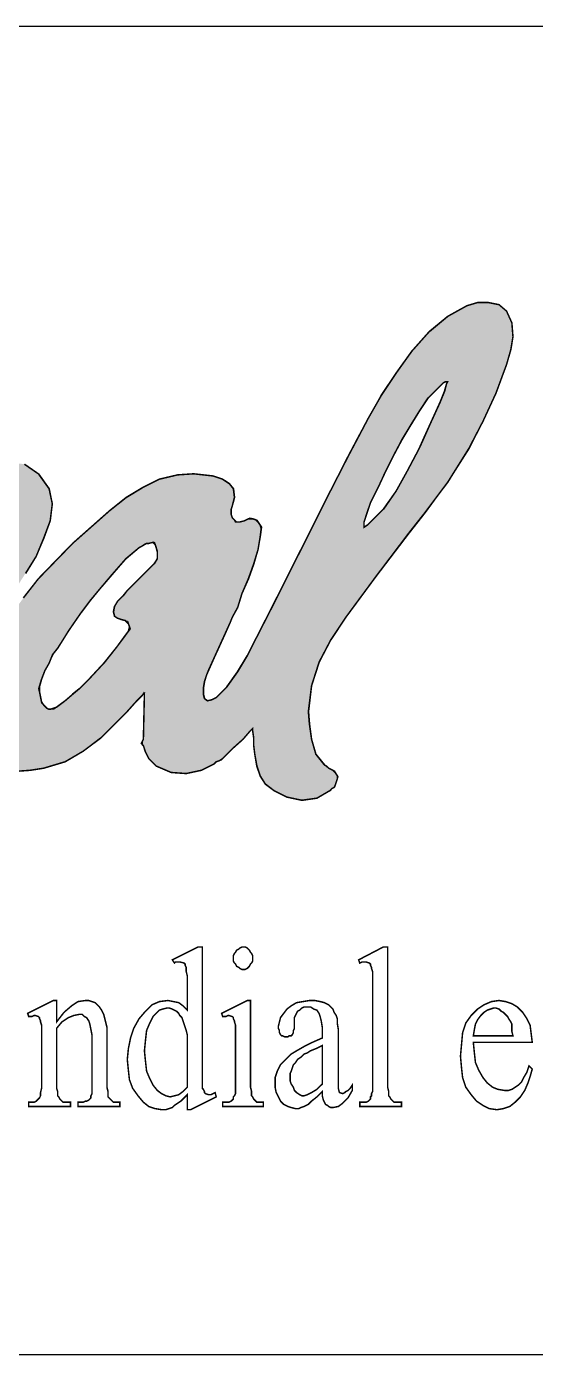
# Model space of a CAD drawing. Extents: x -15546 to -11346, y -11606 to -5666.
# Drawn here: x -14386.1 to -14242.5, y -10881.4 to -10506.4 of the extents above; entities that cross this region are included whole.
import ezdxf

# ---------------------------------------------------------------- set-up
doc = ezdxf.new("R2010")
doc.units = 0
doc.header["$LTSCALE"] = 99
doc.header["$MEASUREMENT"] = 0
doc.layers.get('0').update_dxf_attribs({"linetype": 'CONTINUOUS'})
doc.layers.add('CAMADA_1', color=7, linetype='CONTINUOUS')
doc.layers.add('FINA', color=7, linetype='CONTINUOUS')

msp = doc.modelspace()

# ---------------------------------------------------------------- hatches: boundary and pattern name
at = {"linetype": 'CONTINUOUS'}
h = msp.add_hatch(color=5, dxfattribs=at)
h.paths.add_polyline_path([(-14443.558, -10669.303), (-14446.28, -10676.256), (-14448.396, -10683.21), (-14449.605, -10689.861), (-14449.605, -10695.907), (-14449.303, -10697.419), (-14448.698, -10698.628), (-14447.791, -10698.931), (-14446.28, -10698.628), (-14444.163, -10697.117), (-14442.349, -10695.605), (-14440.837, -10693.791), (-14439.628, -10691.372), (-14438.721, -10688.349), (-14437.21, -10683.21), (-14435.396, -10677.768), (-14433.884, -10672.326), (-14433.28, -10671.117), (-14432.373, -10669.303), (-14431.466, -10667.187), (-14429.954, -10664.768), (-14427.233, -10659.628), (-14425.419, -10656.303), (-14419.977, -10649.047), (-14413.024, -10641.187), (-14409.094, -10637.861), (-14405.164, -10634.536), (-14400.931, -10632.117), (-14396.396, -10630.303), (-14391.559, -10629.396), (-14386.722, -10630.001), (-14382.791, -10632.722), (-14379.768, -10636.954), (-14378.862, -10641.187), (-14379.466, -10646.024), (-14381.28, -10650.861), (-14383.396, -10656.001), (-14386.419, -10660.838), (-14389.14, -10665.071), (-14391.861, -10668.698), (-14394.279, -10671.721), (-14395.489, -10672.931), (-14397.303, -10675.047), (-14399.721, -10677.768), (-14402.443, -10680.488), (-14405.164, -10683.21), (-14407.582, -10685.629), (-14409.396, -10687.442), (-14410.605, -10688.349), (-14413.326, -10690.466), (-14416.047, -10692.884), (-14418.163, -10695), (-14419.373, -10696.21), (-14419.977, -10697.419), (-14420.582, -10698.628), (-14420.582, -10699.837), (-14419.977, -10701.349), (-14418.163, -10703.163), (-14415.443, -10703.465), (-14412.42, -10703.163), (-14409.396, -10702.559), (-14406.977, -10701.651), (-14404.257, -10701.046), (-14402.443, -10700.442), (-14401.535, -10700.14), (-14401.233, -10699.233), (-14400.931, -10696.512), (-14400.326, -10693.186), (-14399.42, -10690.163), (-14398.815, -10688.652), (-14398.512, -10687.14), (-14397.907, -10685.931), (-14397.606, -10684.721), (-14394.582, -10678.675), (-14390.954, -10673.233), (-14387.024, -10667.791), (-14382.791, -10662.349), (-14373.117, -10652.372), (-14362.536, -10643.001), (-14358.001, -10639.373), (-14353.466, -10636.652), (-14348.629, -10634.234), (-14343.489, -10633.024), (-14338.954, -10632.722), (-14333.513, -10633.326), (-14330.792, -10634.234), (-14328.978, -10635.442), (-14327.768, -10636.954), (-14327.466, -10639.373), (-14327.768, -10640.582), (-14328.07, -10641.791), (-14328.373, -10642.698), (-14328.373, -10644.21), (-14328.07, -10645.117), (-14326.861, -10646.326), (-14325.954, -10646.326), (-14324.745, -10646.024), (-14323.053, -10645.177), (-14321.16, -10645.808), (-14319.86, -10647.758), (-14320.21, -10650.558), (-14320.815, -10654.187), (-14322.024, -10658.117), (-14323.536, -10662.349), (-14325.35, -10666.582), (-14326.559, -10670.512), (-14328.07, -10673.233), (-14328.676, -10674.745), (-14330.187, -10678.07), (-14331.699, -10681.396), (-14333.21, -10684.721), (-14334.722, -10688.047), (-14335.326, -10689.558), (-14335.931, -10691.372), (-14336.234, -10693.186), (-14336.234, -10695), (-14335.931, -10696.21), (-14335.024, -10696.814), (-14333.815, -10696.512), (-14332.606, -10695.907), (-14329.582, -10692.884), (-14326.559, -10688.652), (-14323.839, -10684.117), (-14322.024, -10680.488), (-14315.373, -10667.489), (-14308.722, -10654.187), (-14302.07, -10640.885), (-14295.42, -10627.884), (-14292.699, -10622.745), (-14289.676, -10617.001), (-14286.048, -10610.652), (-14281.816, -10604.303), (-14277.28, -10597.954), (-14272.443, -10592.512), (-14267.304, -10588.28), (-14261.862, -10585.256), (-14258.838, -10584.35), (-14255.815, -10584.35), (-14252.792, -10584.955), (-14250.676, -10586.769), (-14249.165, -10590.094), (-14248.862, -10594.024), (-14249.466, -10597.652), (-14250.676, -10601.885), (-14253.699, -10610.047), (-14257.327, -10617.908), (-14261.258, -10625.466), (-14265.792, -10632.722), (-14267.304, -10635.14), (-14270.025, -10638.768), (-14273.652, -10643.605), (-14278.188, -10649.349), (-14287.559, -10661.744), (-14296.024, -10673.233), (-14300.257, -10679.582), (-14303.583, -10685.931), (-14305.699, -10692.581), (-14306.606, -10699.837), (-14306.303, -10703.465), (-14305.699, -10707.698), (-14304.49, -10711.93), (-14302.07, -10714.953), (-14301.467, -10715.256), (-14300.861, -10715.861), (-14300.257, -10716.163), (-14299.349, -10716.618), (-14298.241, -10718.279), (-14298.746, -10719.791), (-14299.228, -10721.242), (-14299.955, -10721.606), (-14300.56, -10722.209), (-14304.187, -10724.326), (-14308.42, -10724.93), (-14312.653, -10724.023), (-14316.28, -10722.209), (-14318.699, -10720.396), (-14320.21, -10717.976), (-14321.117, -10715.256), (-14321.722, -10711.93), (-14322.024, -10709.513), (-14322.024, -10707.396), (-14322.403, -10704.751), (-14323.233, -10705.582), (-14325.047, -10707.698), (-14327.768, -10710.116), (-14329.885, -10712.233), (-14331.247, -10713.594), (-14332.606, -10714.047), (-14333.21, -10714.652), (-14336.838, -10716.466), (-14341.071, -10717.373), (-14345.303, -10717.07), (-14349.536, -10715.256), (-14350.443, -10714.349), (-14351.652, -10713.139), (-14352.559, -10711.326), (-14353.164, -10709.513), (-14353.768, -10708.907), (-14353.164, -10707.698), (-14352.869, -10694.705), (-14355.279, -10697.117), (-14357.699, -10699.837), (-14360.419, -10702.559), (-14365.256, -10707.396), (-14370.094, -10711.024), (-14375.234, -10714.047), (-14381.28, -10715.861), (-14385.21, -10716.466), (-14389.442, -10716.767), (-14393.373, -10715.861), (-14396.698, -10713.744), (-14397.606, -10712.838), (-14398.512, -10712.233), (-14399.117, -10711.326), (-14399.721, -10710.721), (-14400.025, -10710.721), (-14401.535, -10712.233), (-14402.443, -10713.139), (-14403.652, -10713.744), (-14405.466, -10714.652), (-14407.28, -10715.559), (-14408.791, -10716.163), (-14411.513, -10716.767), (-14414.536, -10717.675), (-14417.559, -10718.279), (-14419.373, -10718.582), (-14423.304, -10718.279), (-14426.93, -10717.373), (-14430.861, -10715.559), (-14433.884, -10713.139), (-14435.094, -10712.233), (-14436, -10711.024), (-14436.907, -10710.116), (-14437.149, -10709.875), (-14438.42, -10710.721), (-14439.326, -10711.326), (-14440.535, -10712.233), (-14445.07, -10714.652), (-14449.303, -10716.466), (-14453.838, -10717.373), (-14458.373, -10717.07), (-14462.001, -10716.163), (-14464.721, -10714.652), (-14466.233, -10711.93), (-14466.838, -10708.303), (-14466.838, -10704.977), (-14466.535, -10701.349), (-14466.535, -10698.628), (-14466.535, -10697.419), (-14468.047, -10698.931), (-14469.558, -10700.745), (-14471.372, -10702.559), (-14475.303, -10706.791), (-14478.023, -10709.513), (-14481.349, -10711.93), (-14485.279, -10714.047), (-14489.512, -10715.559), (-14493.442, -10716.466), (-14498.884, -10716.163), (-14504.023, -10714.652), (-14506.442, -10713.139), (-14508.559, -10711.326), (-14510.07, -10709.513), (-14511.279, -10707.093), (-14512.186, -10703.163), (-14512.488, -10698.628), (-14512.488, -10694.395), (-14511.884, -10691.07), (-14508.861, -10680.791), (-14504.326, -10670.21), (-14498.884, -10660.234), (-14492.233, -10651.466), (-14488.302, -10647.233), (-14484.07, -10643.303), (-14479.535, -10639.373), (-14474.698, -10636.35), (-14469.558, -10633.628), (-14464.419, -10631.211), (-14458.977, -10629.698), (-14453.233, -10628.792), (-14451.419, -10628.792), (-14449.605, -10629.396), (-14448.093, -10630.303), (-14446.582, -10631.513), (-14445.373, -10633.024), (-14444.163, -10634.838), (-14443.257, -10636.652), (-14442.954, -10637.256), (-14442.652, -10636.954), (-14442.047, -10635.745), (-14441.14, -10633.628), (-14439.931, -10631.211), (-14436.907, -10625.164), (-14433.28, -10618.512), (-14432.675, -10617.606), (-14431.767, -10616.093), (-14430.559, -10613.978), (-14429.047, -10611.256), (-14425.419, -10605.21), (-14421.49, -10598.559), (-14417.559, -10592.21), (-14413.931, -10586.466), (-14412.722, -10584.35), (-14411.513, -10582.536), (-14410.545, -10580.601), (-14409.094, -10581.327), (-14408.187, -10581.629), (-14406.372, -10582.536), (-14404.861, -10583.442), (-14403.349, -10584.955), (-14401.535, -10586.769), (-14400.629, -10587.675), (-14400.024, -10588.582), (-14399.117, -10589.49), (-14400.024, -10591.303), (-14408.791, -10606.117), (-14417.86, -10621.838), (-14422.396, -10629.396), (-14426.024, -10636.048), (-14429.35, -10641.489), (-14431.466, -10645.419), (-14434.187, -10650.257), (-14437.21, -10656.001), (-14440.233, -10662.349)])
h.paths.add_polyline_path([(-14290.885, -10647.838), (-14290.885, -10646.326), (-14289.978, -10643.605), (-14289.071, -10640.885), (-14288.164, -10639.071), (-14286.653, -10636.048), (-14284.838, -10632.117), (-14282.722, -10627.884), (-14280.304, -10623.349), (-14277.583, -10618.815), (-14275.164, -10614.885), (-14272.746, -10611.256), (-14270.327, -10608.839), (-14269.42, -10607.931), (-14268.209, -10606.722), (-14267.304, -10606.722), (-14267.606, -10607.326), (-14268.211, -10609.442), (-14269.42, -10612.466), (-14270.932, -10615.792), (-14272.443, -10619.116), (-14273.955, -10622.443), (-14275.164, -10625.164), (-14276.071, -10626.978), (-14278.792, -10632.117), (-14281.816, -10637.559), (-14285.443, -10642.698), (-14289.978, -10647.233)], flags=16)
h.paths.add_polyline_path([(-14350.141, -10658.117), (-14351.35, -10659.326), (-14353.466, -10661.443), (-14355.582, -10663.558), (-14357.699, -10665.675), (-14358.908, -10667.187), (-14360.419, -10668.698), (-14361.327, -10670.21), (-14361.629, -10671.721), (-14361.327, -10672.931), (-14360.419, -10673.535), (-14359.512, -10673.838), (-14357.643, -10674.304), (-14356.908, -10676.514), (-14358.303, -10678.373), (-14360.722, -10681.698), (-14364.35, -10686.233), (-14368.28, -10690.466), (-14371.303, -10693.489), (-14373.117, -10695), (-14375.234, -10696.814), (-14378.457, -10699.233), (-14380.072, -10699.233), (-14380.978, -10698.326), (-14381.81, -10697.492), (-14382.186, -10695.605), (-14382.631, -10693.383), (-14381.885, -10690.768), (-14380.978, -10688.349), (-14379.768, -10686.233), (-14378.8, -10683.814), (-14377.349, -10682.001), (-14375.838, -10679.582), (-14374.326, -10677.164), (-14371.001, -10672.326), (-14368.28, -10668.698), (-14365.559, -10665.372), (-14361.932, -10661.14), (-14358.001, -10656.605), (-14354.373, -10653.581), (-14353.768, -10653.28), (-14352.408, -10652.372), (-14351.652, -10652.372), (-14350.072, -10651.977), (-14349.233, -10654.488), (-14349.233, -10655.698), (-14349.233, -10656.755)], flags=16)
h.paths.add_polyline_path([(-14400.326, -10650.257), (-14400.629, -10652.07), (-14401.233, -10654.187), (-14402.443, -10656.001), (-14403.652, -10657.815), (-14404.861, -10659.326), (-14406.675, -10661.744), (-14408.489, -10664.163), (-14410.908, -10666.884), (-14415.443, -10672.326), (-14419.07, -10675.954), (-14419.675, -10676.559), (-14420.279, -10677.164), (-14420.884, -10676.559), (-14420.884, -10673.838), (-14419.977, -10670.814), (-14418.467, -10667.791), (-14416.954, -10665.675), (-14416.35, -10664.466), (-14415.14, -10662.651), (-14413.326, -10660.234), (-14411.21, -10657.512), (-14406.977, -10652.372), (-14402.361, -10648.745), (-14401.082, -10648.745)], flags=16)
h.paths.add_polyline_path([(-14460.186, -10662.651), (-14461.396, -10666.884), (-14463.512, -10671.117), (-14466.233, -10675.35), (-14469.861, -10680.791), (-14474.698, -10687.14), (-14479.837, -10693.186), (-14485.279, -10697.419), (-14488.907, -10698.931), (-14491.629, -10698.326), (-14493.745, -10696.21), (-14494.652, -10692.581), (-14494.047, -10687.442), (-14491.629, -10681.698), (-14488.605, -10676.256), (-14485.884, -10671.721), (-14484.373, -10669.303), (-14482.559, -10666.582), (-14480.442, -10663.257), (-14477.722, -10659.931), (-14472.582, -10653.28), (-14466.613, -10647.974), (-14463.411, -10647.334), (-14462.302, -10648.443), (-14461.396, -10650.558), (-14460.792, -10653.884), (-14460.489, -10656.605), (-14460.186, -10658.117)], flags=16)

# ---------------------------------------------------------------- linework, layer by layer
at = {"color": 5, "linetype": 'CONTINUOUS'}
for points in [[(-14387.024, -10667.791), (-14382.791, -10662.349), (-14373.117, -10652.372), (-14362.536, -10643.001), (-14358.001, -10639.373), (-14353.466, -10636.652), (-14348.629, -10634.234), (-14343.489, -10633.024), (-14338.954, -10632.722), (-14333.513, -10633.326), (-14330.792, -10634.234), (-14328.978, -10635.442), (-14327.768, -10636.954), (-14327.466, -10639.373), (-14327.768, -10640.582), (-14328.07, -10641.791), (-14328.373, -10642.698), (-14328.373, -10644.21), (-14328.07, -10645.117), (-14326.861, -10646.326), (-14325.954, -10646.326), (-14324.745, -10646.024), (-14323.053, -10645.177), (-14321.16, -10645.808), (-14319.86, -10647.758), (-14320.21, -10650.558), (-14320.815, -10654.187), (-14322.024, -10658.117), (-14323.536, -10662.349), (-14325.35, -10666.582), (-14326.559, -10670.512), (-14328.07, -10673.233), (-14328.676, -10674.745), (-14330.187, -10678.07), (-14331.699, -10681.396), (-14333.21, -10684.721), (-14334.722, -10688.047), (-14335.326, -10689.558), (-14335.931, -10691.372), (-14336.234, -10693.186), (-14336.234, -10695), (-14335.931, -10696.21), (-14335.024, -10696.814), (-14333.815, -10696.512), (-14332.606, -10695.907), (-14329.582, -10692.884), (-14326.559, -10688.652), (-14323.839, -10684.117), (-14322.024, -10680.488), (-14315.373, -10667.489), (-14308.722, -10654.187), (-14302.07, -10640.885), (-14295.42, -10627.884), (-14292.699, -10622.745), (-14289.676, -10617.001), (-14286.048, -10610.652), (-14281.816, -10604.303), (-14277.28, -10597.954), (-14272.443, -10592.512), (-14267.304, -10588.28), (-14261.862, -10585.256), (-14258.838, -10584.35), (-14255.815, -10584.35), (-14252.792, -10584.955), (-14250.676, -10586.769), (-14249.165, -10590.094), (-14248.862, -10594.024), (-14249.466, -10597.652), (-14250.676, -10601.885), (-14253.699, -10610.047), (-14257.327, -10617.908), (-14261.258, -10625.466), (-14265.792, -10632.722), (-14267.304, -10635.14), (-14270.025, -10638.768), (-14273.652, -10643.605), (-14278.188, -10649.349), (-14287.559, -10661.744), (-14296.024, -10673.233), (-14300.257, -10679.582), (-14303.583, -10685.931), (-14305.699, -10692.581), (-14306.606, -10699.837), (-14306.303, -10703.465), (-14305.699, -10707.698), (-14304.49, -10711.93), (-14302.07, -10714.953), (-14301.467, -10715.256), (-14300.861, -10715.861), (-14300.257, -10716.163), (-14299.349, -10716.618), (-14298.241, -10718.279), (-14298.746, -10719.791), (-14299.228, -10721.242), (-14299.955, -10721.606), (-14300.56, -10722.209), (-14304.187, -10724.326), (-14308.42, -10724.93), (-14312.653, -10724.023), (-14316.28, -10722.209), (-14318.699, -10720.396), (-14320.21, -10717.976), (-14321.117, -10715.256), (-14321.722, -10711.93), (-14322.024, -10709.513), (-14322.024, -10707.396), (-14322.403, -10704.751), (-14323.233, -10705.582), (-14325.047, -10707.698), (-14327.768, -10710.116), (-14329.885, -10712.233), (-14331.247, -10713.594), (-14332.606, -10714.047), (-14333.21, -10714.652), (-14336.838, -10716.466), (-14341.071, -10717.373), (-14345.303, -10717.07), (-14349.536, -10715.256), (-14350.443, -10714.349), (-14351.652, -10713.139), (-14352.559, -10711.326), (-14353.164, -10709.513), (-14353.768, -10708.907), (-14353.164, -10707.698), (-14352.869, -10694.705), (-14355.279, -10697.117), (-14357.699, -10699.837), (-14360.419, -10702.559), (-14365.256, -10707.396), (-14370.094, -10711.024), (-14375.234, -10714.047), (-14381.28, -10715.861), (-14385.21, -10716.466), (-14389.442, -10716.767)], [(-14386.722, -10630.001), (-14382.791, -10632.722), (-14379.768, -10636.954), (-14378.862, -10641.187), (-14379.466, -10646.024), (-14381.28, -10650.861), (-14383.396, -10656.001), (-14386.419, -10660.838)]]:
    msp.add_lwpolyline(points, dxfattribs=at)
for points in [[(-14290.885, -10647.838), (-14290.885, -10646.326), (-14289.978, -10643.605), (-14289.071, -10640.885), (-14288.164, -10639.071), (-14286.653, -10636.048), (-14284.838, -10632.117), (-14282.722, -10627.884), (-14280.304, -10623.349), (-14277.583, -10618.815), (-14275.164, -10614.885), (-14272.746, -10611.256), (-14270.327, -10608.839), (-14269.42, -10607.931), (-14268.209, -10606.722), (-14267.304, -10606.722), (-14267.606, -10607.326), (-14268.211, -10609.442), (-14269.42, -10612.466), (-14270.932, -10615.792), (-14272.443, -10619.116), (-14273.955, -10622.443), (-14275.164, -10625.164), (-14276.071, -10626.978), (-14278.792, -10632.117), (-14281.816, -10637.559), (-14285.443, -10642.698), (-14289.978, -10647.233)], [(-14350.141, -10658.117), (-14351.35, -10659.326), (-14353.466, -10661.443), (-14355.582, -10663.558), (-14357.699, -10665.675), (-14358.908, -10667.187), (-14360.419, -10668.698), (-14361.327, -10670.21), (-14361.629, -10671.721), (-14361.327, -10672.931), (-14360.419, -10673.535), (-14359.512, -10673.838), (-14357.643, -10674.304), (-14356.908, -10676.514), (-14358.303, -10678.373), (-14360.722, -10681.698), (-14364.35, -10686.233), (-14368.28, -10690.466), (-14371.303, -10693.489), (-14373.117, -10695), (-14375.234, -10696.814), (-14378.457, -10699.233), (-14380.072, -10699.233), (-14380.978, -10698.326), (-14381.81, -10697.492), (-14382.186, -10695.605), (-14382.631, -10693.383), (-14381.885, -10690.768), (-14380.978, -10688.349), (-14379.768, -10686.233), (-14378.8, -10683.814), (-14377.349, -10682.001), (-14375.838, -10679.582), (-14374.326, -10677.164), (-14371.001, -10672.326), (-14368.28, -10668.698), (-14365.559, -10665.372), (-14361.932, -10661.14), (-14358.001, -10656.605), (-14354.373, -10653.581), (-14353.768, -10653.28), (-14352.408, -10652.372), (-14351.652, -10652.372), (-14350.072, -10651.977), (-14349.233, -10654.488), (-14349.233, -10655.698), (-14349.233, -10656.755)]]:
    msp.add_lwpolyline(points, close=True, dxfattribs=at)
at = {"layer": 'CAMADA_1', "color": 5, "linetype": 'CONTINUOUS', "const_width": 0.42}
for points in [[(-14352.862, -10694.395), (-14353.164, -10707.698), (-14353.466, -10708.303), (-14353.466, -10708.605), (-14353.466, -10709.21), (-14353.164, -10709.513), (-14352.559, -10711.326), (-14351.652, -10713.139), (-14350.443, -10714.349), (-14349.536, -10715.256), (-14345.303, -10717.07), (-14341.071, -10717.373), (-14336.838, -10716.466), (-14333.21, -10714.652), (-14332.606, -10714.047), (-14331.699, -10713.744), (-14330.792, -10713.139), (-14329.885, -10712.233), (-14327.768, -10710.116), (-14325.047, -10707.698), (-14323.233, -10705.582), (-14322.327, -10704.675), (-14322.327, -10705.279), (-14322.024, -10707.396), (-14322.024, -10709.513), (-14321.722, -10711.93), (-14321.117, -10715.256), (-14320.21, -10717.976), (-14318.699, -10720.396), (-14316.28, -10722.209), (-14312.653, -10724.023), (-14308.42, -10724.93), (-14304.187, -10724.326), (-14300.56, -10722.209), (-14299.955, -10721.606), (-14299.35, -10721.303), (-14299.047, -10720.698), (-14298.746, -10719.791), (-14298.443, -10718.884), (-14298.443, -10717.976), (-14299.047, -10717.07), (-14299.652, -10716.466), (-14300.257, -10716.163), (-14300.861, -10715.861), (-14301.467, -10715.256), (-14302.07, -10714.953), (-14304.49, -10711.93), (-14305.699, -10707.698), (-14306.303, -10703.465), (-14306.606, -10699.837), (-14305.699, -10692.581), (-14303.583, -10685.931), (-14300.257, -10679.582), (-14296.024, -10673.233), (-14287.559, -10661.744), (-14278.188, -10649.349), (-14273.652, -10643.605), (-14270.025, -10638.768), (-14267.304, -10635.14), (-14265.792, -10632.722), (-14261.258, -10625.466), (-14257.327, -10617.908), (-14253.699, -10610.047), (-14250.676, -10601.885), (-14249.466, -10597.652), (-14248.862, -10594.024), (-14249.165, -10590.094), (-14250.676, -10586.769), (-14252.792, -10584.955), (-14255.815, -10584.35), (-14258.838, -10584.35), (-14261.862, -10585.256), (-14267.304, -10588.28), (-14272.443, -10592.512), (-14277.28, -10597.954), (-14281.816, -10604.303), (-14286.048, -10610.652), (-14289.676, -10617.001), (-14292.699, -10622.745), (-14295.42, -10627.884), (-14302.07, -10640.885), (-14308.722, -10654.187), (-14315.373, -10667.489), (-14322.024, -10680.488), (-14323.839, -10684.117), (-14326.559, -10688.652), (-14329.582, -10692.884), (-14332.606, -10695.907), (-14333.815, -10696.512), (-14335.024, -10696.814), (-14335.931, -10696.21), (-14336.234, -10695), (-14336.234, -10693.186), (-14335.931, -10691.372), (-14335.326, -10689.558), (-14334.722, -10688.047), (-14333.21, -10684.721), (-14331.699, -10681.396), (-14330.187, -10678.07), (-14328.676, -10674.745), (-14328.07, -10673.233), (-14326.559, -10670.512), (-14325.35, -10666.582), (-14323.536, -10662.349), (-14322.024, -10658.117), (-14320.815, -10654.187), (-14320.21, -10650.558), (-14319.908, -10648.141), (-14320.21, -10647.233), (-14320.815, -10646.326), (-14321.42, -10645.721), (-14322.327, -10645.419), (-14323.536, -10645.419), (-14324.745, -10646.024), (-14325.954, -10646.326), (-14327.164, -10646.326), (-14327.466, -10645.721), (-14328.07, -10645.117), (-14328.373, -10644.21), (-14328.373, -10643.605), (-14328.373, -10642.698), (-14328.07, -10641.791), (-14327.768, -10640.582), (-14327.466, -10639.373), (-14327.768, -10636.954), (-14328.978, -10635.442), (-14330.792, -10634.234), (-14333.513, -10633.326), (-14338.954, -10632.722), (-14343.489, -10633.024), (-14348.629, -10634.234), (-14353.466, -10636.652), (-14358.001, -10639.373), (-14362.536, -10643.001), (-14373.117, -10652.372), (-14382.791, -10662.349), (-14387.024, -10667.791)], [(-14267.908, -10606.722), (-14267.304, -10606.722), (-14267.606, -10607.326), (-14268.211, -10609.442), (-14269.42, -10612.466), (-14270.932, -10615.792), (-14272.443, -10619.116), (-14273.955, -10622.443), (-14275.164, -10625.164), (-14276.071, -10626.978), (-14278.792, -10632.117), (-14281.816, -10637.559), (-14285.443, -10642.698), (-14289.978, -10647.233), (-14290.885, -10647.838), (-14290.885, -10646.326), (-14289.978, -10643.605), (-14289.071, -10640.885), (-14288.164, -10639.071), (-14286.653, -10636.048), (-14284.838, -10632.117), (-14282.722, -10627.884), (-14280.304, -10623.349), (-14277.583, -10618.815), (-14275.164, -10614.885), (-14272.746, -10611.256), (-14270.327, -10608.839), (-14269.723, -10608.233), (-14269.118, -10607.629), (-14268.513, -10607.024), (-14267.908, -10606.722)], [(-14386.419, -10660.838), (-14383.396, -10656.001), (-14381.28, -10650.861), (-14379.466, -10646.024), (-14378.862, -10641.187), (-14379.768, -10636.954), (-14382.791, -10632.722), (-14386.722, -10630.001)], [(-14351.652, -10652.372), (-14350.443, -10652.07), (-14349.839, -10652.675), (-14349.536, -10653.581), (-14349.233, -10654.791), (-14349.233, -10655.698), (-14349.233, -10656.605), (-14349.536, -10657.21), (-14350.141, -10658.117), (-14351.35, -10659.326), (-14353.466, -10661.443), (-14355.582, -10663.558), (-14357.699, -10665.675), (-14358.908, -10667.187), (-14360.419, -10668.698), (-14361.327, -10670.21), (-14361.629, -10671.721), (-14361.327, -10672.931), (-14360.419, -10673.535), (-14359.512, -10673.838), (-14358.303, -10674.14), (-14357.396, -10675.047), (-14357.095, -10675.954), (-14357.396, -10677.164), (-14358.303, -10678.373), (-14360.722, -10681.698), (-14364.35, -10686.233), (-14368.28, -10690.466), (-14371.303, -10693.489), (-14373.117, -10695), (-14375.234, -10696.814), (-14377.652, -10698.628), (-14379.466, -10699.233), (-14379.768, -10699.233), (-14380.373, -10698.931), (-14380.978, -10698.326), (-14381.28, -10698.023), (-14381.885, -10697.117), (-14382.186, -10695.605), (-14382.489, -10694.094), (-14382.489, -10692.884), (-14381.885, -10690.768), (-14380.978, -10688.349), (-14379.768, -10686.233), (-14379.163, -10684.721), (-14378.559, -10683.512), (-14377.349, -10682.001), (-14375.838, -10679.582), (-14374.326, -10677.164), (-14371.001, -10672.326), (-14368.28, -10668.698), (-14365.559, -10665.372), (-14361.932, -10661.14), (-14358.001, -10656.605), (-14354.373, -10653.581), (-14353.768, -10653.28), (-14352.862, -10652.675), (-14352.256, -10652.372), (-14351.652, -10652.372)], [(-14389.442, -10716.767), (-14385.21, -10716.466), (-14381.28, -10715.861), (-14375.234, -10714.047), (-14370.094, -10711.024), (-14365.256, -10707.396), (-14360.419, -10702.559), (-14357.699, -10699.837), (-14355.279, -10697.117), (-14353.466, -10695.303), (-14352.862, -10694.395)]]:
    msp.add_lwpolyline(points, dxfattribs=at)
at = {"layer": 'FINA'}
for p, q in [((-11446.031, -10506.418), (-15190.031, -10506.418)), ((-15190.031, -10881.418), (-11446.031, -10881.418))]:
    msp.add_line(p, q, dxfattribs=at)
at = {"layer": 'FINA', "const_width": 0.42}
for points in [[(-14340.769, -10808.07), (-14340.769, -10812.302), (-14339.861, -10812.302), (-14332.606, -10808.675), (-14332.908, -10807.465), (-14333.513, -10807.767), (-14334.117, -10808.07), (-14334.419, -10808.07), (-14334.722, -10808.07), (-14335.629, -10807.767), (-14335.931, -10807.465), (-14335.931, -10807.163), (-14336.234, -10806.558), (-14336.536, -10806.255), (-14336.536, -10805.349), (-14336.536, -10804.139), (-14336.536, -10802.325), (-14336.536, -10799.907), (-14336.536, -10766.349), (-14337.745, -10766.349), (-14345.001, -10769.977), (-14344.396, -10770.884), (-14344.094, -10770.581), (-14343.489, -10770.581), (-14343.187, -10770.581), (-14342.885, -10770.581), (-14341.675, -10770.884), (-14341.373, -10771.186), (-14341.373, -10771.488), (-14341.071, -10772.093), (-14341.071, -10772.395), (-14341.071, -10773.302), (-14340.769, -10774.512), (-14340.769, -10776.325), (-14340.769, -10778.442), (-14340.769, -10784.186), (-14341.978, -10782.977), (-14343.187, -10782.07), (-14344.698, -10781.768), (-14346.21, -10781.465), (-14348.629, -10781.768), (-14350.745, -10782.674), (-14352.559, -10784.488), (-14354.373, -10786.605), (-14355.885, -10789.325), (-14356.791, -10792.046), (-14357.396, -10795.069), (-14357.699, -10798.092), (-14357.396, -10801.116), (-14357.094, -10803.837), (-14356.187, -10806.255), (-14354.675, -10808.372), (-14353.164, -10810.186), (-14351.652, -10811.395), (-14349.838, -10812), (-14348.024, -10812.302), (-14346.815, -10812.302), (-14345.908, -10812), (-14345.001, -10811.698), (-14344.396, -10811.093), (-14343.489, -10810.488), (-14342.582, -10809.883), (-14341.675, -10808.977), (-14340.769, -10808.07)], [(-14325.048, -10766.349), (-14325.35, -10766.349), (-14325.955, -10766.651), (-14326.257, -10766.954), (-14326.862, -10767.256), (-14327.164, -10767.86), (-14327.466, -10768.163), (-14327.768, -10768.767), (-14327.768, -10769.675), (-14327.768, -10770.279), (-14327.466, -10770.884), (-14327.164, -10771.186), (-14326.862, -10771.791), (-14326.257, -10772.093), (-14325.955, -10772.395), (-14325.35, -10772.698), (-14325.048, -10772.698), (-14324.443, -10772.698), (-14323.839, -10772.395), (-14323.536, -10772.093), (-14323.234, -10771.791), (-14322.931, -10771.186), (-14322.629, -10770.884), (-14322.327, -10770.279), (-14322.327, -10769.675), (-14322.327, -10768.767), (-14322.629, -10768.163), (-14322.931, -10767.86), (-14323.234, -10767.256), (-14323.536, -10766.954), (-14323.839, -10766.651), (-14324.443, -10766.349), (-14325.048, -10766.349)], [(-14284.234, -10766.349), (-14285.443, -10766.349), (-14292.397, -10769.977), (-14292.094, -10770.884), (-14291.49, -10770.581), (-14291.187, -10770.581), (-14290.583, -10770.581), (-14290.28, -10770.581), (-14289.373, -10770.884), (-14289.071, -10771.186), (-14289.071, -10771.488), (-14288.769, -10772.093), (-14288.769, -10772.395), (-14288.466, -10773.302), (-14288.466, -10774.512), (-14288.466, -10776.325), (-14288.466, -10778.442), (-14288.466, -10804.744), (-14288.466, -10805.953), (-14288.466, -10807.163), (-14288.769, -10807.767), (-14288.769, -10808.372), (-14289.071, -10808.675), (-14289.071, -10809.279), (-14289.373, -10809.581), (-14289.676, -10809.883), (-14290.28, -10810.186), (-14290.583, -10810.186), (-14291.187, -10810.186), (-14292.094, -10810.186), (-14292.094, -10811.395), (-14280.304, -10811.395), (-14280.304, -10810.186), (-14281.211, -10810.186), (-14281.816, -10810.186), (-14282.42, -10810.186), (-14282.722, -10809.883), (-14283.024, -10809.581), (-14283.326, -10809.279), (-14283.629, -10808.675), (-14283.931, -10808.372), (-14283.931, -10807.767), (-14283.931, -10807.163), (-14284.234, -10805.953), (-14284.234, -10804.744), (-14284.234, -10766.349)], [(-14377.652, -10787.511), (-14377.652, -10781.465), (-14378.559, -10781.465), (-14385.815, -10785.093), (-14385.512, -10786), (-14384.908, -10786), (-14384.606, -10786), (-14384.001, -10785.697), (-14383.698, -10785.697), (-14382.791, -10786), (-14382.489, -10786.302), (-14382.489, -10786.605), (-14382.187, -10787.209), (-14382.187, -10787.511), (-14381.884, -10788.418), (-14381.884, -10789.93), (-14381.884, -10791.744), (-14381.884, -10793.86), (-14381.884, -10804.744), (-14381.884, -10806.255), (-14382.187, -10807.465), (-14382.187, -10808.372), (-14382.489, -10808.977), (-14383.094, -10809.581), (-14383.396, -10809.883), (-14384.001, -10810.186), (-14384.908, -10810.186), (-14385.512, -10810.186), (-14385.512, -10811.395), (-14373.722, -10811.395), (-14373.722, -10810.186), (-14374.629, -10810.186), (-14375.234, -10810.186), (-14375.838, -10810.186), (-14376.14, -10809.883), (-14376.443, -10809.581), (-14376.745, -10809.279), (-14377.047, -10808.675), (-14377.35, -10808.372), (-14377.35, -10808.07), (-14377.35, -10807.163), (-14377.652, -10806.255), (-14377.652, -10804.744), (-14377.652, -10789.325), (-14376.14, -10787.511), (-14374.326, -10786.302), (-14372.815, -10785.697), (-14371.303, -10785.395), (-14370.396, -10785.395), (-14369.791, -10786), (-14369.187, -10786.302), (-14368.582, -10787.209), (-14368.28, -10788.116), (-14367.978, -10789.628), (-14367.676, -10791.14), (-14367.676, -10792.953), (-14367.676, -10804.744), (-14367.676, -10805.953), (-14367.676, -10806.86), (-14367.676, -10807.465), (-14367.676, -10807.767), (-14367.978, -10808.372), (-14367.978, -10808.977), (-14368.28, -10809.279), (-14368.582, -10809.581), (-14369.187, -10809.883), (-14369.489, -10809.883), (-14370.094, -10810.186), (-14371.001, -10810.186), (-14371.605, -10810.186), (-14371.605, -10811.395), (-14359.815, -10811.395), (-14359.815, -10810.186), (-14360.419, -10810.186), (-14361.024, -10810.186), (-14361.629, -10810.186), (-14361.931, -10809.883), (-14362.233, -10809.581), (-14362.536, -10809.279), (-14362.838, -10808.977), (-14363.141, -10808.675), (-14363.141, -10808.07), (-14363.141, -10807.163), (-14363.443, -10805.953), (-14363.443, -10804.744), (-14363.443, -10792.349), (-14363.443, -10790.535), (-14363.443, -10789.023), (-14363.745, -10787.814), (-14364.047, -10786.605), (-14364.35, -10785.395), (-14364.954, -10784.186), (-14365.559, -10783.279), (-14366.164, -10782.674), (-14366.768, -10782.07), (-14367.676, -10781.768), (-14368.582, -10781.465), (-14369.489, -10781.465), (-14371.605, -10781.768), (-14373.42, -10782.977), (-14375.536, -10784.791), (-14377.652, -10787.511)], [(-14340.769, -10805.953), (-14341.978, -10807.163), (-14343.187, -10808.07), (-14344.396, -10808.372), (-14345.606, -10808.675), (-14346.815, -10808.372), (-14348.024, -10807.767), (-14349.233, -10806.86), (-14350.443, -10805.349), (-14351.35, -10803.535), (-14352.256, -10801.419), (-14352.559, -10798.698), (-14352.861, -10795.674), (-14352.559, -10792.651), (-14352.256, -10789.93), (-14351.35, -10787.814), (-14350.443, -10786), (-14349.536, -10785.093), (-14348.629, -10784.186), (-14347.722, -10783.884), (-14346.513, -10783.582), (-14345.908, -10783.582), (-14345.001, -10783.884), (-14344.396, -10784.186), (-14343.792, -10784.488), (-14343.187, -10785.093), (-14342.885, -10785.697), (-14342.28, -10786.302), (-14341.978, -10787.209), (-14341.675, -10788.116), (-14341.373, -10789.023), (-14341.071, -10789.93), (-14340.769, -10791.14), (-14340.769, -10805.953)], [(-14322.931, -10781.465), (-14323.839, -10781.465), (-14331.094, -10785.093), (-14330.792, -10786), (-14330.187, -10786), (-14329.885, -10786), (-14329.28, -10785.697), (-14328.978, -10785.697), (-14328.071, -10786), (-14327.768, -10786.302), (-14327.768, -10786.605), (-14327.466, -10787.209), (-14327.466, -10787.511), (-14327.164, -10788.418), (-14327.164, -10789.628), (-14327.164, -10791.442), (-14327.164, -10793.558), (-14327.164, -10804.744), (-14327.164, -10805.953), (-14327.164, -10807.163), (-14327.164, -10807.767), (-14327.466, -10808.372), (-14327.768, -10808.675), (-14327.768, -10809.279), (-14328.071, -10809.581), (-14328.373, -10809.883), (-14328.978, -10810.186), (-14329.28, -10810.186), (-14329.885, -10810.186), (-14330.792, -10810.186), (-14330.792, -10811.395), (-14319.304, -10811.395), (-14319.304, -10810.186), (-14320.21, -10810.186), (-14320.815, -10810.186), (-14321.118, -10810.186), (-14321.42, -10809.883), (-14321.722, -10809.581), (-14322.024, -10809.279), (-14322.327, -10808.675), (-14322.629, -10808.372), (-14322.629, -10807.767), (-14322.629, -10807.163), (-14322.931, -10805.953), (-14322.931, -10804.744), (-14322.931, -10781.465)], [(-14302.675, -10807.163), (-14302.675, -10808.372), (-14302.373, -10809.581), (-14302.071, -10810.186), (-14301.769, -10810.79), (-14301.164, -10811.093), (-14300.861, -10811.395), (-14300.257, -10811.698), (-14299.652, -10811.698), (-14298.141, -10811.395), (-14296.932, -10810.488), (-14295.42, -10808.977), (-14294.211, -10806.86), (-14294.211, -10805.349), (-14294.815, -10806.255), (-14295.42, -10806.86), (-14296.024, -10807.163), (-14296.327, -10807.465), (-14296.932, -10807.767), (-14297.838, -10807.465), (-14298.141, -10806.255), (-14298.141, -10805.651), (-14298.141, -10804.442), (-14298.141, -10802.93), (-14298.141, -10801.116), (-14298.141, -10791.442), (-14298.141, -10789.628), (-14298.443, -10787.814), (-14298.443, -10786.605), (-14298.746, -10785.697), (-14299.35, -10784.791), (-14299.652, -10783.884), (-14300.257, -10783.279), (-14300.861, -10782.674), (-14302.071, -10782.07), (-14303.28, -10781.768), (-14304.792, -10781.465), (-14306.304, -10781.465), (-14308.118, -10781.768), (-14309.931, -10782.07), (-14311.443, -10782.977), (-14312.652, -10783.884), (-14313.559, -10785.093), (-14314.466, -10786.302), (-14314.769, -10787.511), (-14315.071, -10788.721), (-14315.071, -10789.325), (-14314.769, -10789.93), (-14314.769, -10790.535), (-14314.466, -10791.14), (-14314.164, -10791.442), (-14313.862, -10791.442), (-14313.257, -10791.744), (-14312.954, -10791.744), (-14312.35, -10791.744), (-14312.048, -10791.442), (-14311.443, -10791.442), (-14311.141, -10791.14), (-14310.838, -10790.535), (-14310.838, -10789.93), (-14310.536, -10789.325), (-14310.536, -10788.721), (-14310.536, -10786.907), (-14310.536, -10786.302), (-14310.234, -10785.697), (-14309.931, -10785.093), (-14309.629, -10784.488), (-14309.024, -10784.186), (-14308.42, -10783.582), (-14307.815, -10783.279), (-14306.908, -10783.279), (-14306.001, -10783.279), (-14305.094, -10783.884), (-14304.187, -10784.186), (-14303.583, -10785.093), (-14303.28, -10786), (-14302.978, -10787.209), (-14302.675, -10789.023), (-14302.675, -10790.837), (-14302.675, -10792.046), (-14305.396, -10793.255), (-14307.815, -10794.465), (-14309.931, -10795.674), (-14311.443, -10796.581), (-14312.652, -10797.79), (-14313.559, -10798.698), (-14314.466, -10799.604), (-14315.071, -10800.814), (-14315.373, -10801.419), (-14315.676, -10802.325), (-14315.978, -10803.232), (-14315.978, -10804.442), (-14315.978, -10805.953), (-14315.676, -10807.465), (-14315.071, -10808.675), (-14314.466, -10809.883), (-14313.559, -10810.79), (-14312.35, -10811.395), (-14311.443, -10811.698), (-14310.234, -10812), (-14309.327, -10812), (-14308.722, -10811.698), (-14307.815, -10811.395), (-14307.21, -10811.093), (-14306.606, -10810.79), (-14305.699, -10809.883), (-14304.187, -10808.675), (-14302.675, -10807.163)], [(-14260.048, -10793.255), (-14243.42, -10793.255), (-14243.722, -10790.837), (-14244.024, -10788.418), (-14244.932, -10786.605), (-14246.141, -10784.791), (-14247.653, -10783.279), (-14249.164, -10782.372), (-14250.978, -10781.768), (-14252.792, -10781.465), (-14254.909, -10781.768), (-14257.025, -10782.674), (-14258.838, -10783.884), (-14260.653, -10785.697), (-14262.164, -10787.814), (-14263.071, -10790.535), (-14263.373, -10793.86), (-14263.676, -10797.186), (-14263.373, -10800.512), (-14263.071, -10803.232), (-14262.164, -10805.953), (-14260.653, -10808.07), (-14259.141, -10809.883), (-14257.327, -10811.093), (-14255.513, -10812), (-14253.397, -10812.302), (-14251.583, -10812), (-14249.769, -10811.395), (-14248.257, -10810.186), (-14246.746, -10808.675), (-14245.536, -10806.86), (-14244.629, -10804.744), (-14244.024, -10802.93), (-14243.42, -10800.814), (-14244.327, -10799.907), (-14244.932, -10801.721), (-14245.839, -10803.232), (-14246.443, -10804.442), (-14247.351, -10805.349), (-14248.257, -10805.953), (-14249.164, -10806.558), (-14250.071, -10806.86), (-14251.281, -10806.86), (-14253.094, -10806.558), (-14254.606, -10805.953), (-14256.118, -10804.744), (-14257.327, -10803.232), (-14258.536, -10801.116), (-14259.444, -10799), (-14259.746, -10796.279), (-14260.048, -10793.255)], [(-14260.048, -10791.442), (-14259.746, -10789.628), (-14259.444, -10788.116), (-14258.838, -10786.907), (-14257.932, -10785.697), (-14257.025, -10784.791), (-14256.118, -10784.186), (-14255.211, -10783.884), (-14254.304, -10783.582), (-14253.699, -10783.582), (-14252.792, -10783.884), (-14252.188, -10784.488), (-14251.583, -10784.791), (-14250.978, -10785.395), (-14250.374, -10786), (-14250.071, -10786.605), (-14249.466, -10787.511), (-14249.164, -10788.116), (-14249.164, -10789.023), (-14249.164, -10790.232), (-14248.862, -10791.442), (-14260.048, -10791.442)], [(-14302.675, -10805.046), (-14304.187, -10806.558), (-14305.699, -10807.465), (-14306.908, -10808.07), (-14307.815, -10808.372), (-14308.42, -10808.372), (-14309.024, -10808.07), (-14309.931, -10807.465), (-14310.536, -10806.86), (-14310.838, -10805.953), (-14311.443, -10805.046), (-14311.746, -10804.139), (-14311.746, -10802.93), (-14311.746, -10802.023), (-14311.443, -10801.419), (-14311.141, -10800.512), (-14310.838, -10799.604), (-14310.234, -10799), (-14309.629, -10798.092), (-14308.722, -10797.488), (-14307.815, -10796.581), (-14306.908, -10796.279), (-14306.001, -10795.674), (-14304.49, -10795.069), (-14302.675, -10794.163), (-14302.675, -10805.046)]]:
    msp.add_lwpolyline(points, dxfattribs=at)

doc.saveas('drawing.dxf')
